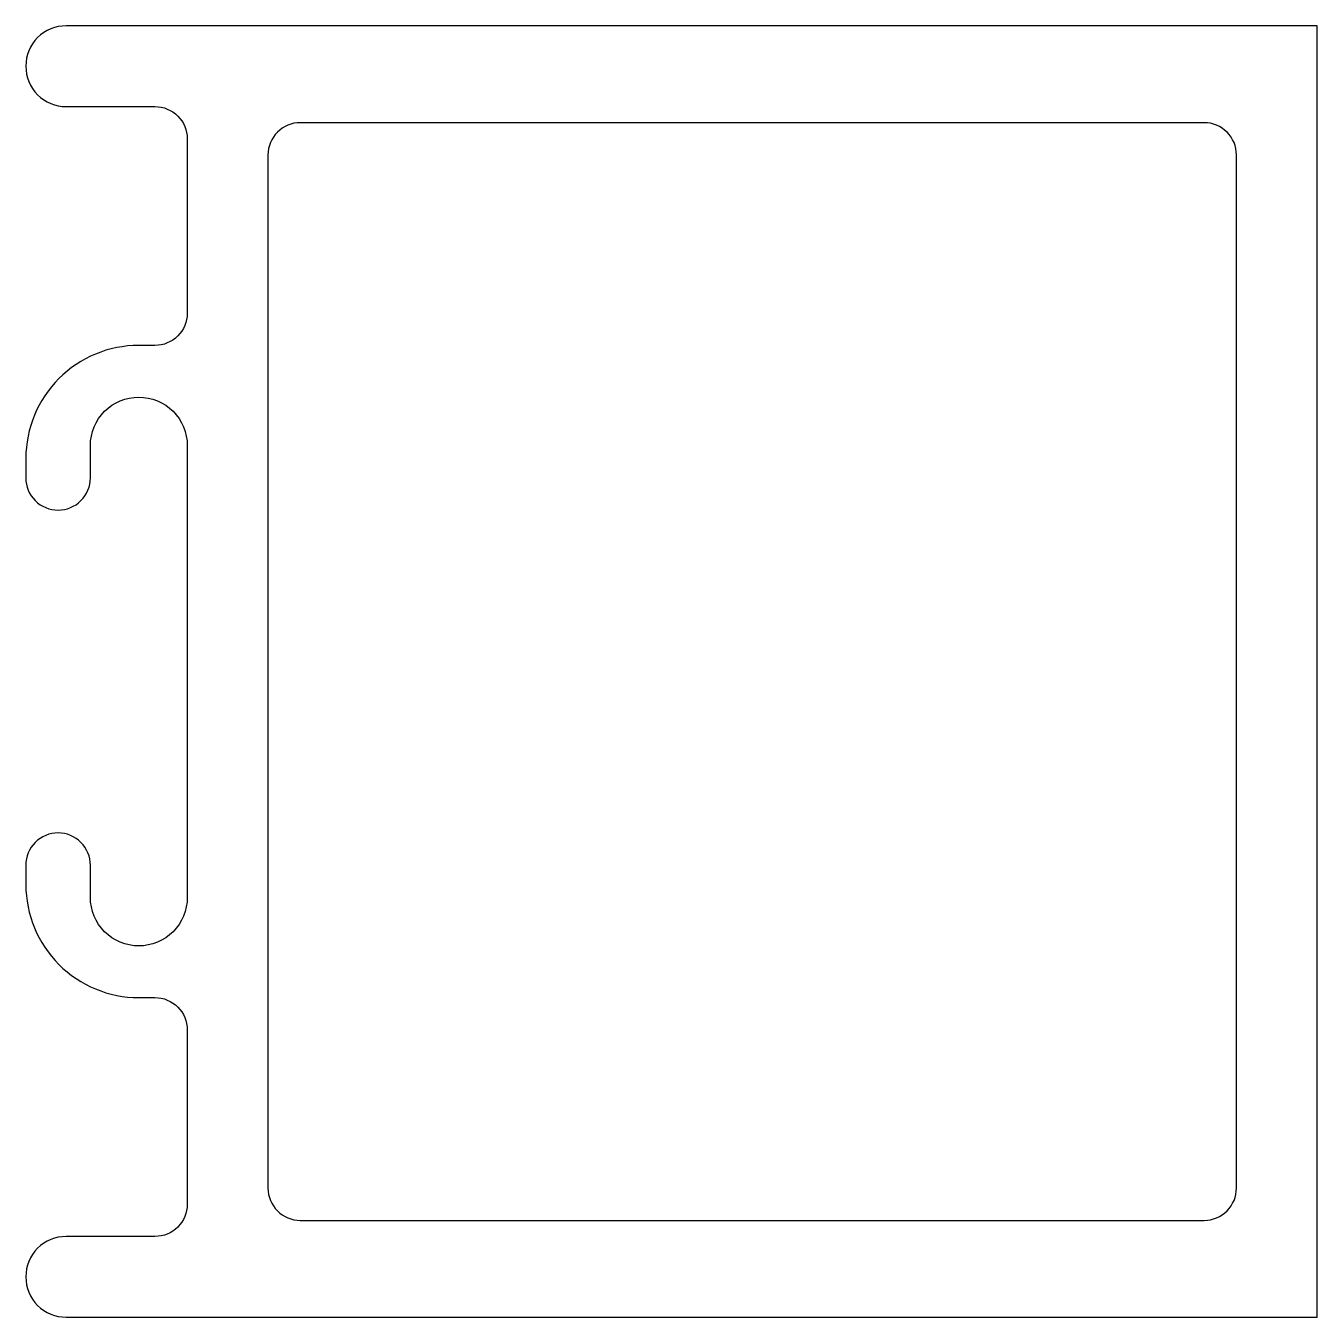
# Model space of a CAD drawing. Extents: x 134 to 174, y 192.4 to 232.4.
import ezdxf

# ---------------------------------------------------------------- set-up
doc = ezdxf.new("R2010")
doc.units = 0
doc.header["$LTSCALE"] = 15
doc.layers.get('0').update_dxf_attribs({"linetype": 'CONTINUOUS'})

msp = doc.modelspace()

# ---------------------------------------------------------------- linework, layer by layer
at = {"color": 0, "linetype": 'BYBLOCK'}
for points in [[(139.023, 205.401, -0.414214), (137.523, 203.901, -0.414214), (136.023, 205.401), (136.023, 206.401, 0.414214), (135.023, 207.401), (135.023, 207.401, 0.414214), (134.023, 206.401), (134.023, 205.801, 0.414214), (137.523, 202.301), (138.023, 202.301, -0.414214), (139.023, 201.301), (139.023, 195.901, -0.414214), (138.023, 194.901), (135.273, 194.901, 0.414214), (134.023, 193.651, 0.414214), (135.273, 192.401), (174.023, 192.401), (174.023, 232.401), (135.273, 232.401, 0.414214), (134.023, 231.151), (134.023, 231.151, 0.414214), (135.273, 229.901), (138.023, 229.901, -0.414214), (139.023, 228.901), (139.023, 223.501, -0.414214), (138.023, 222.501), (137.523, 222.501, 0.414214), (134.023, 219.001), (134.023, 218.401, 0.414214), (135.023, 217.401, 0.414214), (136.023, 218.401), (136.023, 219.401, -0.414214), (137.523, 220.901, -0.414214), (139.023, 219.401)], [(142.523, 229.401, 0.414214), (141.523, 228.401), (141.523, 196.401, 0.414214), (142.523, 195.401), (170.523, 195.401, 0.414214), (171.523, 196.401), (171.523, 228.401, 0.414214), (170.523, 229.401)]]:
    msp.add_lwpolyline(points, format="xyb", close=True, dxfattribs=at)

doc.saveas('drawing.dxf')
